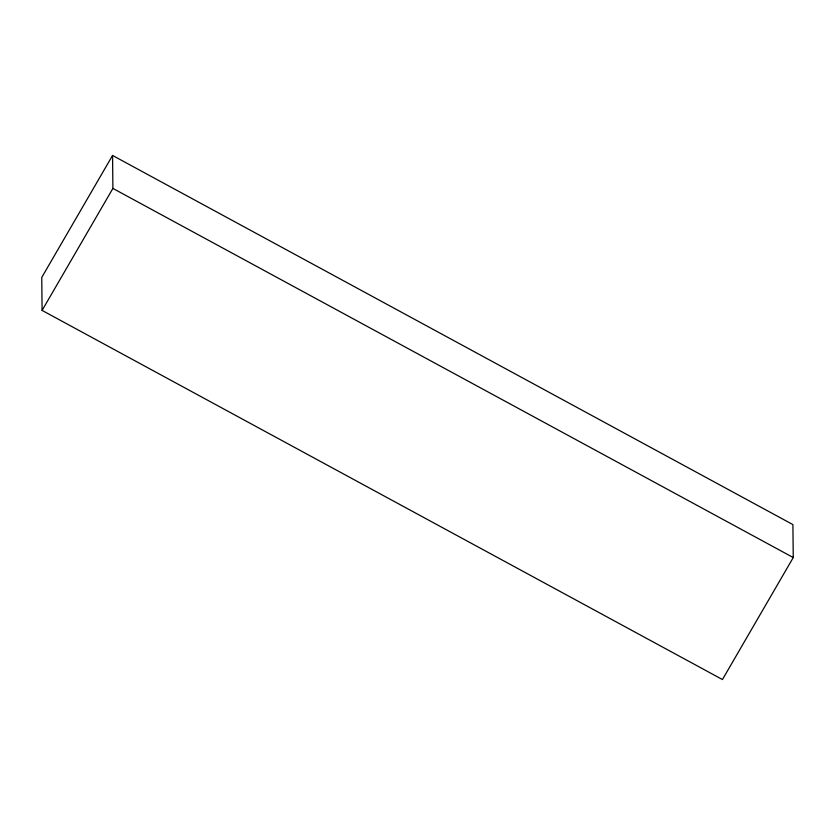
<?xml version="1.0" encoding="UTF-8"?>
<svg xmlns="http://www.w3.org/2000/svg" width="835" height="835" viewBox="0 0 835 835"><rect width="100%" height="100%" fill="white"/><g stroke="black" fill="none" stroke-linecap="round" stroke-linejoin="round"><path stroke-width="1.25" d="M112.558 155.456L41.75 277.45L42.094 310.411L722.442 679.544L793.25 557.55L792.906 524.589L112.558 155.456L112.902 188.418L42.094 310.411M112.902 188.418L793.25 557.55"/></g></svg>
